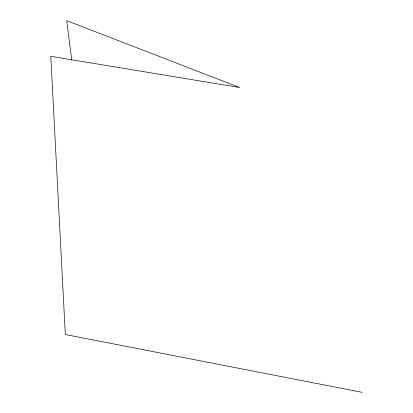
<?xml version="1.0" encoding="UTF-8"?>
<svg xmlns="http://www.w3.org/2000/svg" width="413" height="413" viewBox="0 0 413 413"><rect width="100%" height="100%" fill="white"/><g stroke="black" fill="none" stroke-linecap="round" stroke-linejoin="round"><path stroke-width="0.62" d="M362.206 392.35L65.326 334.52L50.794 56.313L239.695 87.535L66.715 20.65L71.79 60.288"/></g></svg>
